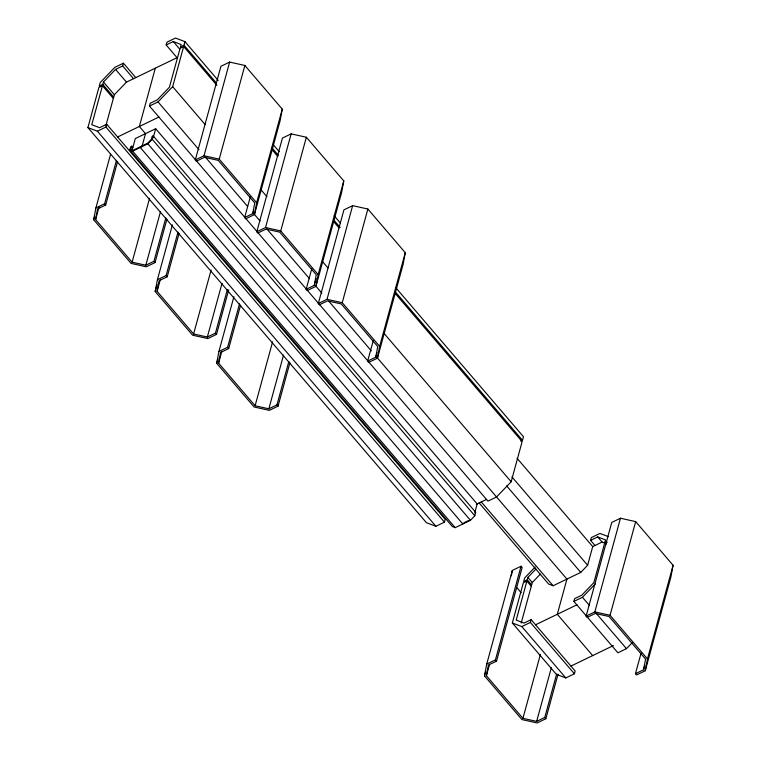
<?xml version="1.0" encoding="UTF-8"?>
<svg xmlns="http://www.w3.org/2000/svg" width="761" height="761" viewBox="0 0 761 761"><rect width="100%" height="100%" fill="white"/><g stroke="black" fill="none" stroke-linecap="round" stroke-linejoin="round"><path stroke-width="1.14" d="M166.906 219.187L155.035 262.593L146.321 266.797L131.101 263.411L93.689 219.748L95.896 207.943L110.583 154.264M165.822 217.912L153.95 261.318L145.836 265.237L132.1 262.184L95.591 219.568L97.589 208.923L105.693 205.004L117.575 161.598M228.719 289.827L216.533 334.374L207.82 338.578L192.6 335.201L155.187 291.53L157.403 279.734L172.395 224.904M227.33 289.703L215.449 333.109L207.334 337.028L193.608 333.974L157.089 291.349L159.087 280.704L167.201 276.795L179.073 233.38M289.912 362.75L278.041 406.155L269.327 410.369L254.107 406.983L216.695 363.311L218.902 351.515L233.903 296.685M288.828 361.485L276.956 404.89L268.842 408.809L255.106 405.756L218.597 363.14L220.585 352.495L228.7 348.576L240.581 305.171M244.642 217.541L252.747 213.622L254.745 202.978L218.236 160.362L204.5 157.308L196.386 161.218L195.301 159.953L220.928 66.293L229.641 62.079L244.861 65.465L282.274 109.137L280.067 120.932L254.44 214.592L245.727 218.807L244.642 217.541L250.264 196.975M254.44 214.592L256.647 202.797L282.274 109.137M306.141 289.323L314.255 285.404L316.253 274.759L279.734 232.143L266.008 229.09L257.893 233.009L256.809 231.744L282.426 138.074L291.149 133.869L306.36 137.246L343.782 180.918L341.565 192.714L315.939 286.383L307.225 290.588L306.141 289.323L311.763 268.766M315.939 286.383L318.155 274.588L343.782 180.918M367.649 361.104L375.753 357.194L377.751 346.55L341.242 303.924L327.506 300.871L319.392 304.79L318.307 303.525L343.934 209.855L352.647 205.651L367.867 209.037L405.28 252.7L403.073 264.505L377.446 358.165L368.733 362.369L367.649 361.104L373.27 340.548M377.446 358.165L379.653 346.369L405.28 252.7M558.041 674.198L545.846 718.745L537.133 722.95L521.913 719.564L484.5 675.901L486.717 664.096L512.343 570.436L521.057 566.232L522.141 567.497L496.514 661.157L488.4 665.076L486.403 675.72L522.921 718.336L536.657 721.39L544.762 717.48L556.643 674.075M511.335 575.801L512.343 570.436M635.454 673.694L643.568 669.775L645.566 659.131L609.047 616.515L595.321 613.461L587.207 617.371L586.122 616.106L611.749 522.446L620.462 518.231L635.682 521.618L673.095 565.29L670.879 577.085L645.261 670.755L636.538 674.959L635.454 673.694L641.085 653.128M645.261 670.755L647.468 658.95L673.095 565.29M102.45 85.717L91.777 124.718L99.615 127.696L106.721 124.262L445.214 519.354L444.453 522.132L435.882 526.279L426.407 522.674L87.905 127.582L98.892 87.429L102.45 85.717L113.341 98.426M123.425 63.192L114.854 67.329L100.224 82.569L99.253 86.117L102.802 84.404L103.458 81.998L115.558 69.403L122.664 65.969L123.425 63.192L135.791 77.622M106.026 125.175L114.359 94.716L126.459 82.112L177.056 57.684L166.164 44.966L166.925 42.188L175.496 38.05L184.971 41.655L218.207 80.438M87.905 127.582L97.379 131.187L105.96 127.049L106.721 124.262M93.689 219.748L94.621 216.314M95.591 219.568L99.025 207.002M95.896 207.943L104.609 203.739L116.49 160.333M131.767 146.179L130.93 149.27L133.28 150.164L147.672 143.211L151.296 139.434L152.143 136.343L153.161 135.858L475.73 512.353L474.797 515.768L470.45 520.305L455.211 527.658L452.395 526.593L129.817 150.088L130.759 146.673L131.767 146.179L132.871 147.463M132.024 150.554L135.306 138.559L155.682 128.723L477.157 503.934L474.721 512.847M155.311 68.186L139.358 126.478L145.541 133.698L141.869 146.863M394.626 292.766L522.141 441.599L511.164 481.761L496.533 496.99L487.953 501.138L149.46 106.045L150.212 103.268L157.318 99.834L169.418 87.23L180.091 48.228L183.648 46.516L216.875 85.299M140.471 146.692L140.252 147.482L462.831 523.977L463.049 523.188M129.817 150.088L132.642 151.163L147.872 143.8L152.229 139.273L153.161 135.858M153.246 137.627L155.682 128.723M149.46 106.045L158.031 101.907L172.661 86.668L183.648 46.516M166.164 44.966L173.27 41.541L181.108 44.518L180.443 46.916L184 45.203L184.971 41.655M132.1 262.184L149.603 198.221M145.836 265.237L160.523 211.548M155.187 291.53L157.061 284.671M157.089 291.349L160.219 279.924M157.403 279.734L166.117 275.52L177.988 232.115M195.301 159.953L204.015 155.748L229.641 62.079M256.647 202.797L219.235 159.135L244.861 65.465M193.608 333.974L211.111 270.003M207.334 337.028L222.022 283.339M252.747 213.622L253.689 210.198M216.695 363.311L217.941 358.745M218.597 363.14L221.717 351.715M218.902 351.515L227.615 347.311L239.496 303.905M256.809 231.744L265.522 227.529L291.149 133.869M318.155 274.588L280.742 230.916L306.36 137.246M255.106 405.756L272.609 341.794M268.842 408.809L283.53 355.121M314.255 285.404L316.129 278.555M318.307 303.525L327.021 299.32L352.647 205.651M379.653 346.369L342.241 302.697L367.867 209.037M375.753 357.194L377.009 352.619M520.724 441.152L522.503 440.296L523.473 436.738L395.958 287.905M484.5 675.901L485.756 671.326M486.403 675.72L489.532 664.296M486.717 664.096L495.43 659.892L521.057 566.232M526.878 581.1L516.205 620.101L524.044 623.088L531.149 619.654L575.154 671.021L574.393 673.799L565.823 677.937L556.348 674.332L512.343 622.974L523.321 582.821L526.878 581.1L531.283 586.236M535.221 566.955L524.652 577.96L523.682 581.509L527.24 579.796L527.896 577.39L535.963 568.99M521.218 623.012L532.291 582.526L540.358 574.117M512.343 622.974L521.818 626.569L530.388 622.431L531.149 619.654M522.921 718.336L540.424 654.374M536.657 721.39L551.345 667.711M632.163 642.731L626.474 648.657L617.894 652.795L573.889 601.428L574.65 598.65L581.756 595.226L593.856 582.622L604.519 543.62L607.192 542.327M594.997 545.494L590.593 540.358L591.354 537.58L599.934 533.442L608.353 536.638M479.173 502.964L548.652 584.067L553.104 585.761L580.757 572.405L587.625 565.252L592.724 546.588L602.103 542.06L606.022 543.554M606.346 544.02L604.881 542.308L605.537 539.91L597.699 536.924L590.593 540.358M586.122 616.106L594.836 611.901L620.462 518.231M647.468 658.95L610.056 615.288L635.682 521.618M643.568 669.775L644.824 665.209M573.889 601.428L582.469 597.29L595.463 583.754M117.613 136.98L159.039 116.985M476.291 504.353L486.64 499.359M464.077 522.693L468.186 520.705M604.881 542.308L606.66 541.452M535.544 624.791L576.981 604.786M570.931 666.084L613.395 645.585M204.015 155.748L219.235 159.135M265.522 227.529L280.742 230.916M327.021 299.32L342.241 302.697M594.836 611.901L610.056 615.288M273.075 144.485L279.258 151.696M334.127 215.744L340.31 222.963M184 45.203L216.457 83.092M272.105 148.034L278.288 155.254M333.936 220.195L340.11 227.415M394.988 291.463L522.503 440.296M271.744 149.346L277.927 156.557M333.575 221.508L338.987 227.824M173.27 41.541L179.805 49.17M597.699 536.924L602.103 542.06M517.071 458.274L592.724 546.588M511.963 476.947L587.625 565.252M172.661 86.668L205.118 124.557M260.766 189.499L266.94 196.719M322.588 261.66L328.001 267.977M383.639 332.918L511.164 481.761M506.645 485.899L580.757 572.405M158.031 101.907L198.992 149.708M205.175 156.928L247.677 206.535M253.86 213.755L260.043 220.975M266.997 229.09L309.508 278.707M315.691 285.917L321.874 293.137M328.828 301.251L371.33 350.869M376.743 357.175L566.926 579.083L557.299 614.289L592.686 655.592M582.469 597.29L589.414 605.404M595.587 612.615L626.474 648.657M122.664 65.969L133.556 78.687M115.558 69.403L126.459 82.112M481.294 501.956L553.104 585.761M103.458 81.998L114.359 94.716M527.896 577.39L532.291 582.526M152.229 139.273L474.797 515.768M102.802 84.404L113.703 97.123M527.24 579.796L531.635 584.924M147.872 143.8L470.45 520.305M516.595 587.378L521.161 592.714M132.642 151.163L455.211 527.658M105.96 127.049L444.453 522.132M530.388 622.431L574.393 673.799M97.379 131.187L435.882 526.279M521.818 626.569L565.823 677.937M104.609 203.739L105.693 205.004M153.95 261.318L155.035 262.593M166.117 275.52L167.201 276.795M215.449 333.109L216.533 334.374M227.615 347.311L228.7 348.576M276.956 404.89L278.041 406.155M495.43 659.892L496.514 661.157M544.762 717.48L545.846 718.745"/></g></svg>
